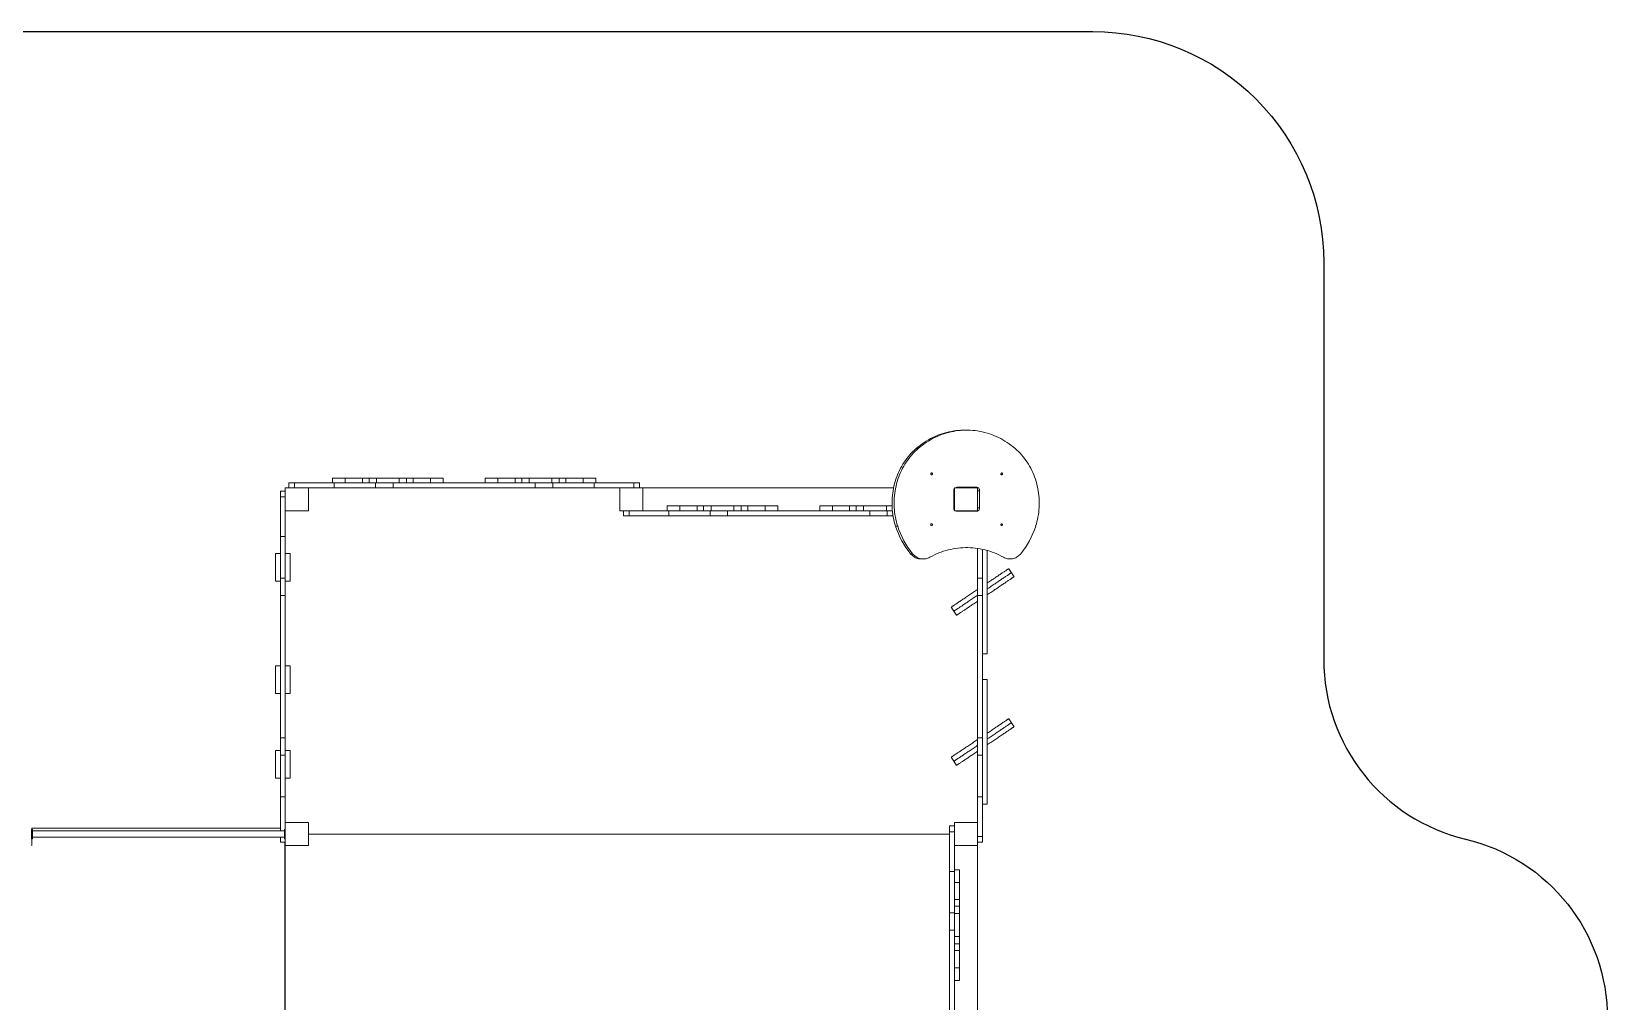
# Model space of a CAD drawing. Header units: millimetres. Extents: x -9796 to 8770, y -5907 to 5265.
# Drawn here: x 1940 to 8770, y 1064 to 5265 of the extents above; entities that cross this region are included whole.
import ezdxf

# ---------------------------------------------------------------- set-up
doc = ezdxf.new("R2010")
doc.units = ezdxf.units.MM
doc.layers.add('DiKom', color=7, linetype='Continuous')
doc.layers.add('DIKOM_ОБЪЕКТ', color=7, linetype='Continuous')

msp = doc.modelspace()

# ---------------------------------------------------------------- linework, layer by layer
at = {"layer": 'DiKom', "color": 3}
msp.add_lwpolyline([(-4209.9, 5264.7), (6540.1, 5264.7, -0.414214), (7540.1, 4264.7), (7540.1, 2545.5, 0.347382), (8155.1, 1767.2, -0.347382), (8770, 988.8), (8770, -1126.1, -0.374706), (8079.1, -1918.6, 0.374706), (7388.1, -2711.2), (7388.1, -3521.2, -0.414214), (6388.1, -4521.2), (4588.1, -4521.2, -0.414214), (3788.1, -3721.2), (3788.1, -3161.2, 0.414214), (3288.1, -2661.2), (2975.2, -2661.2, 0.414214), (2475.2, -3161.2), (2475.2, -3621.2, -0.414214), (1675.2, -4421.2)], format="xyb", dxfattribs=at)
at = {"layer": 'DIKOM_ОБЪЕКТ', "color": 7, "linetype": 'Continuous', "lineweight": 15}
for p, q in [((5984, 3538.3), (5992.9, 3538.3)), ((5774.1, 3458.7), (5783, 3458.7)), ((3040.1, 3288.8), (3040.1, 3188.8)), ((3140.1, 3288.8), (3040.1, 3288.8)), ((3055.1, 3309.8), (3055.1, 3288.8)), ((3055.1, 3309.8), (3080.1, 3309.8)), ((3080.1, 3309.8), (3080.1, 3288.8)), ((3251.7, 3309.8), (3080.1, 3309.8)), ((3140.1, 3188.8), (3140.1, 3288.8)), ((3251.7, 3288.8), (3140.1, 3288.8)), ((3244.9, 3330.8), (3244.9, 3309.8)), ((3244.9, 3330.8), (3300, 3330.8)), ((3251.7, 3309.8), (3251.7, 3288.8)), ((3251.7, 3309.8), (3431.3, 3309.8)), ((3251.7, 3288.8), (3431.3, 3288.8)), ((3300, 3309.8), (3300, 3330.8)), ((3300, 3330.8), (3374.2, 3330.8)), ((3374.2, 3330.8), (3374.2, 3309.8)), ((3374.2, 3330.8), (3402.9, 3330.8)), ((3402.9, 3309.8), (3402.9, 3330.8)), ((3402.9, 3330.8), (3434.9, 3330.8)), ((3431.3, 3309.8), (3431.3, 3288.8)), ((3506.9, 3309.8), (3431.3, 3309.8)), ((3506.9, 3288.8), (3431.3, 3288.8)), ((3434.9, 3330.8), (3434.9, 3309.8)), ((3434.9, 3330.8), (3533.9, 3330.8)), ((3506.9, 3309.8), (3506.9, 3288.8)), ((3506.9, 3309.8), (4123.3, 3309.8)), ((3506.9, 3288.8), (4123.3, 3288.8)), ((3533.9, 3309.8), (3533.9, 3330.8)), ((3533.9, 3330.8), (3565.9, 3330.8)), ((3565.9, 3330.8), (3565.9, 3309.8)), ((3565.9, 3330.8), (3594.6, 3330.8)), ((3594.6, 3309.8), (3594.6, 3330.8)), ((3594.6, 3330.8), (3668.9, 3330.8)), ((3668.9, 3330.8), (3668.9, 3309.8)), ((3668.9, 3330.8), (3723.9, 3330.8)), ((3723.9, 3309.8), (3723.9, 3330.8)), ((3906.4, 3330.8), (3906.4, 3309.8)), ((3906.4, 3330.8), (3961.4, 3330.8)), ((3961.4, 3309.8), (3961.4, 3330.8)), ((3961.4, 3330.8), (4035.7, 3330.8)), ((4035.7, 3330.8), (4035.7, 3309.8)), ((4035.7, 3330.8), (4064.4, 3330.8)), ((4064.4, 3309.8), (4064.4, 3330.8)), ((4064.4, 3330.8), (4096.4, 3330.8)), ((4096.4, 3330.8), (4096.4, 3309.8)), ((4096.4, 3330.8), (4195.4, 3330.8)), ((4123.3, 3309.8), (4123.3, 3288.8)), ((4198.9, 3309.8), (4123.3, 3309.8)), ((4198.9, 3288.8), (4123.3, 3288.8)), ((4195.4, 3309.8), (4195.4, 3330.8)), ((4195.4, 3330.8), (4227.4, 3330.8)), ((4198.9, 3309.8), (4198.9, 3288.8)), ((4198.9, 3309.8), (4378.6, 3309.8)), ((4198.9, 3288.8), (4378.6, 3288.8)), ((4227.4, 3330.8), (4227.4, 3309.8)), ((4227.4, 3330.8), (4256.1, 3330.8)), ((4256.1, 3309.8), (4256.1, 3330.8)), ((4256.1, 3330.8), (4330.3, 3330.8)), ((4330.3, 3330.8), (4330.3, 3309.8)), ((4330.3, 3330.8), (4385.4, 3330.8)), ((4378.6, 3309.8), (4378.6, 3288.8)), ((4550.2, 3309.8), (4378.6, 3309.8)), ((4490.1, 3288.8), (4378.6, 3288.8)), ((4385.4, 3309.8), (4385.4, 3330.8)), ((4590.1, 3288.8), (4490.1, 3288.8)), ((4490.1, 3288.8), (4490.1, 3188.8)), ((4550.2, 3309.8), (4550.2, 3288.8)), ((4550.2, 3309.8), (4575.1, 3309.8)), ((4575.1, 3309.8), (4575.1, 3288.8)), ((4590.1, 3188.8), (4590.1, 3288.8)), ((4590.1, 3288.8), (4590.1, 3288.8)), ((5676.3, 3288.8), (4590.1, 3288.8)), ((6040.1, 3288.8), (5940.1, 3288.8)), ((5940.1, 3288.8), (5940.1, 3188.8)), ((6035.4, 3290.8), (5950.3, 3290.8)), ((6040.1, 3188.8), (6040.1, 3288.8)), ((3019.1, 3273.8), (3040.1, 3273.8)), ((3019.1, 3248.9), (3019.1, 3273.8)), ((3019.1, 3248.9), (3040.1, 3248.9)), ((3019.1, 3248.9), (3019.1, 3077.3)), ((5936.7, 3275.8), (5936.7, 3201.8)), ((6040.1, 3275.8), (6049, 3275.8)), ((6049, 3201.8), (6049, 3275.8)), ((3040.1, 3188.8), (3140.1, 3188.8)), ((3040.1, 3188.8), (3040.1, 3077.3)), ((4490.1, 3188.8), (4590.1, 3188.8)), ((4505.1, 3188.8), (4505.1, 3167.8)), ((4505.1, 3167.8), (4530.1, 3167.8)), ((4530.1, 3188.8), (4530.1, 3167.8)), ((4701.7, 3167.8), (4530.1, 3167.8)), ((4701.7, 3188.8), (4590.1, 3188.8)), ((4694.9, 3209.8), (4694.9, 3188.8)), ((4694.9, 3209.8), (4750, 3209.8)), ((4701.7, 3188.8), (4701.7, 3167.8)), ((4701.7, 3188.8), (4881.3, 3188.8)), ((4701.7, 3167.8), (4881.3, 3167.8)), ((4750, 3188.8), (4750, 3209.8)), ((4750, 3209.8), (4824.2, 3209.8)), ((4824.2, 3209.8), (4824.2, 3188.8)), ((4824.2, 3209.8), (4852.9, 3209.8)), ((4852.9, 3188.8), (4852.9, 3209.8)), ((4852.9, 3209.8), (4884.9, 3209.8)), ((4881.3, 3188.8), (4881.3, 3167.8)), ((4956.9, 3188.8), (4881.3, 3188.8)), ((4956.9, 3167.8), (4881.3, 3167.8)), ((4884.9, 3209.8), (4884.9, 3188.8)), ((4884.9, 3209.8), (4983.9, 3209.8)), ((4956.9, 3188.8), (4956.9, 3167.8)), ((4956.9, 3188.8), (5573.3, 3188.8)), ((4956.9, 3167.8), (5573.3, 3167.8)), ((4983.9, 3188.8), (4983.9, 3209.8)), ((4983.9, 3209.8), (5015.9, 3209.8)), ((5015.9, 3209.8), (5015.9, 3188.8)), ((5015.9, 3209.8), (5044.6, 3209.8)), ((5044.6, 3188.8), (5044.6, 3209.8)), ((5044.6, 3209.8), (5118.9, 3209.8)), ((5118.9, 3209.8), (5118.9, 3188.8)), ((5118.9, 3209.8), (5173.9, 3209.8)), ((5173.9, 3188.8), (5173.9, 3209.8)), ((5356.4, 3209.8), (5356.4, 3188.8)), ((5356.4, 3209.8), (5411.4, 3209.8)), ((5411.4, 3188.8), (5411.4, 3209.8)), ((5411.4, 3209.8), (5485.7, 3209.8)), ((5485.7, 3209.8), (5485.7, 3188.8)), ((5485.7, 3209.8), (5514.4, 3209.8)), ((5514.4, 3188.8), (5514.4, 3209.8)), ((5514.4, 3209.8), (5546.4, 3209.8)), ((5546.4, 3209.8), (5546.4, 3188.8)), ((5546.4, 3209.8), (5645.4, 3209.8)), ((5573.3, 3188.8), (5573.3, 3167.8)), ((5648.9, 3188.8), (5573.3, 3188.8)), ((5648.9, 3167.8), (5573.3, 3167.8)), ((5645.4, 3188.8), (5645.4, 3209.8)), ((5645.4, 3209.8), (5669.7, 3209.8)), ((5648.9, 3188.8), (5648.9, 3167.8)), ((5648.9, 3188.8), (5671.1, 3188.8)), ((5648.9, 3167.8), (5673.9, 3167.8)), ((5940.1, 3188.8), (6040.1, 3188.8)), ((5950.3, 3186.8), (6035.4, 3186.8)), ((6040.1, 3201.8), (6049, 3201.8)), ((3019.1, 3077.3), (3040.1, 3077.3)), ((3019.1, 2897.6), (3019.1, 3077.3)), ((3040.1, 2897.6), (3040.1, 3077.3)), ((5685, 3122.1), (5693.9, 3122.1)), ((6040.1, 2897.6), (6040.1, 3025.9)), ((6061.1, 2897.6), (6061.1, 3022)), ((6082.1, 3016.8), (6082.1, 2568.8)), ((3019.1, 3004.4), (2998.1, 3004.4)), ((2998.1, 2884.4), (2998.1, 3004.4)), ((3061.1, 3004.4), (3040.1, 3004.4)), ((3061.1, 2884.4), (3061.1, 3004.4)), ((5749.4, 3003.3), (5758.3, 3003.3)), ((5805.2, 2980.4), (5796.3, 2980.4)), ((6186.6, 2920.8), (6174.9, 2938.3)), ((2998.1, 2884.4), (3019.1, 2884.4)), ((3019.1, 2897.6), (3040.1, 2897.6)), ((3019.1, 2897.6), (3019.1, 2822)), ((3040.1, 2897.6), (3040.1, 2822)), ((3040.1, 2884.4), (3061.1, 2884.4)), ((6040.1, 2897.6), (6061.1, 2897.6)), ((6040.1, 2897.6), (6040.1, 2822)), ((6061.1, 2897.6), (6061.1, 2822)), ((6198.3, 2903.4), (6186.6, 2920.8)), ((3019.1, 2822), (3040.1, 2822)), ((3019.1, 2205.6), (3019.1, 2822)), ((3040.1, 2205.6), (3040.1, 2822)), ((6040.1, 2822), (6061.1, 2822)), ((6040.1, 2205.6), (6040.1, 2822)), ((6061.1, 2205.6), (6061.1, 2822)), ((6083.2, 2826.3), (6082.1, 2827.9)), ((6083.2, 2826.3), (6082.1, 2825.6)), ((5925.6, 2771.3), (5937.3, 2753.9)), ((5937.3, 2753.9), (5949, 2736.4)), ((6061.1, 2568.8), (6082.1, 2568.8)), ((3019.1, 2517.1), (2998.1, 2517.1)), ((2998.1, 2397.1), (2998.1, 2517.1)), ((3061.1, 2517.1), (3040.1, 2517.1)), ((3061.1, 2397.1), (3061.1, 2517.1)), ((6082.1, 2458.8), (6061.1, 2458.8)), ((6082.1, 2458.8), (6082.1, 1918.8)), ((2998.1, 2397.1), (3019.1, 2397.1)), ((3040.1, 2397.1), (3061.1, 2397.1)), ((6186.6, 2270.8), (6174.9, 2288.3)), ((6198.3, 2253.4), (6186.6, 2270.8)), ((3019.1, 2205.6), (3040.1, 2205.6)), ((3019.1, 2205.6), (3019.1, 2130)), ((3040.1, 2205.6), (3040.1, 2130)), ((6040.1, 2205.6), (6061.1, 2205.6)), ((6040.1, 2205.6), (6040.1, 2130)), ((6061.1, 2205.6), (6061.1, 2130)), ((3019.1, 2151.5), (2998.1, 2151.5)), ((2998.1, 2031.5), (2998.1, 2151.5)), ((3019.1, 2130), (3040.1, 2130)), ((3019.1, 1950.4), (3019.1, 2130)), ((3061.1, 2151.5), (3040.1, 2151.5)), ((3040.1, 1950.4), (3040.1, 2130)), ((3061.1, 2031.5), (3061.1, 2151.5)), ((5925.6, 2121.3), (5937.3, 2103.9)), ((6040.1, 2130), (6061.1, 2130)), ((6040.1, 1950.4), (6040.1, 2130)), ((6061.1, 1950.4), (6061.1, 2130)), ((6083.2, 2176.3), (6082.1, 2177.9)), ((6083.2, 2176.3), (6082.1, 2175.6)), ((5937.3, 2103.9), (5949, 2086.4)), ((2998.1, 2031.5), (3019.1, 2031.5)), ((3040.1, 2031.5), (3061.1, 2031.5)), ((3019.1, 1950.4), (3040.1, 1950.4)), ((3019.1, 1950.4), (3019.1, 1802.3)), ((3040.1, 1950.4), (3040.1, 1838.8)), ((6040.1, 1950.4), (6061.1, 1950.4)), ((6040.1, 1950.4), (6040.1, 1838.8)), ((6061.1, 1950.4), (6061.1, 1778.8)), ((6061.1, 1918.8), (6082.1, 1918.8)), ((1944.1, 1808.8), (1940.1, 1808.8)), ((1940.1, 1808.8), (1940.1, 1803.8)), ((1944.1, 1803.8), (1940.1, 1803.8)), ((1940.1, 1803.8), (1940.1, 1773.8)), ((1941, 1813.8), (1941, 1808.8)), ((3019.1, 1813.8), (1941, 1813.8)), ((1944.1, 1808.8), (1944.1, 1803.8)), ((1944.1, 1803.8), (1944.1, 1773.8)), ((1944.1, 1802.3), (3036.1, 1802.3)), ((3036.1, 1808.8), (3040.1, 1808.8)), ((3036.1, 1803.8), (3036.1, 1808.8)), ((3036.1, 1803.8), (3040.1, 1803.8)), ((3036.1, 1773.8), (3036.1, 1803.8)), ((3040.1, 1838.8), (3040.1, 1738.8)), ((3140.1, 1838.8), (3040.1, 1838.8)), ((3140.1, 1738.8), (3140.1, 1838.8)), ((3140.1, 1788.8), (5919.1, 1788.8)), ((3140.1, 1788.8), (5919.1, 1788.8)), ((5940.1, 1823.8), (5919.1, 1823.8)), ((5919.1, 1823.8), (5919.1, 1798.9)), ((5940.1, 1798.9), (5919.1, 1798.9)), ((5919.1, 1627.3), (5919.1, 1798.9)), ((6040.1, 1838.8), (5940.1, 1838.8)), ((5940.1, 1838.8), (5940.1, 1738.8)), ((6040.1, 1738.8), (6040.1, 1838.8)), ((6040.1, 1778.8), (6061.1, 1778.8)), ((6061.1, 1753.8), (6061.1, 1778.8)), ((1944.1, 1773.8), (1940.1, 1773.8)), ((1940.1, 1773.8), (1940.1, 1768.8)), ((1944.1, 1768.8), (1940.1, 1768.8)), ((1941, 1738.8), (1940.1, 1738.8)), ((1941, 1768.8), (1941, 1738.8)), ((3036.1, 1775.3), (1944.1, 1775.3)), ((1944.1, 1773.8), (1944.1, 1768.8)), ((3019.1, 1753.8), (3019.1, 1775.3)), ((3019.1, 1753.8), (3040.1, 1753.8)), ((3036.1, 1773.8), (3040.1, 1773.8)), ((3036.1, 1768.8), (3036.1, 1773.8)), ((3036.1, 1768.8), (3040.1, 1768.8)), ((3037.3, 358.8), (3037.3, 1753.8)), ((3040.1, 1738.8), (3140.1, 1738.8)), ((3040.1, 388.8), (3040.1, 1738.8)), ((5940.1, 1738.8), (6040.1, 1738.8)), ((5940.1, 1627.3), (5940.1, 1738.8)), ((6040.1, 1753.8), (6061.1, 1753.8)), ((6040.1, 1738.8), (6040.1, 387.2)), ((5940.1, 1627.3), (5919.1, 1627.3)), ((5919.1, 1627.3), (5919.1, 1447.6)), ((5961.1, 1634.1), (5940.1, 1634.1)), ((5940.1, 1627.3), (5940.1, 1447.6)), ((5940.1, 1579), (5961.1, 1579)), ((5961.1, 1634.1), (5961.1, 1579)), ((5961.1, 1579), (5961.1, 1504.8)), ((5961.1, 1504.8), (5940.1, 1504.8)), ((5961.1, 1504.8), (5961.1, 1476.1)), ((5940.1, 1447.6), (5919.1, 1447.6)), ((5919.1, 1372), (5919.1, 1447.6)), ((5940.1, 1476.1), (5961.1, 1476.1)), ((5940.1, 1372), (5940.1, 1447.6)), ((5961.1, 1444.1), (5940.1, 1444.1)), ((5961.1, 1476.1), (5961.1, 1444.1)), ((5961.1, 1444.1), (5961.1, 1345.1)), ((5940.1, 1372), (5919.1, 1372)), ((5919.1, 1372), (5919.1, 755.6)), ((5940.1, 1372), (5940.1, 755.6)), ((5940.1, 1345.1), (5961.1, 1345.1)), ((5961.1, 1313.1), (5940.1, 1313.1)), ((5961.1, 1345.1), (5961.1, 1313.1)), ((5961.1, 1313.1), (5961.1, 1284.4)), ((5940.1, 1284.4), (5961.1, 1284.4)), ((5961.1, 1284.4), (5961.1, 1210.1)), ((5961.1, 1210.1), (5940.1, 1210.1)), ((5961.1, 1210.1), (5961.1, 1155.1)), ((5940.1, 1155.1), (5961.1, 1155.1))]:
    msp.add_line(p, q, dxfattribs=at)
at = {"layer": 'DIKOM_ОБЪЕКТ', "color": 7, "linetype": 'Continuous', "lineweight": 15, "flags": 128}
for points in [[(5984, 3538.3), (5978.7, 3538.3), (5968.2, 3537.9), (5957.7, 3537.2), (5947.3, 3536.2), (5936.8, 3534.7), (5926.5, 3532.9), (5916.1, 3530.8), (5905.9, 3528.3), (5895.7, 3525.5), (5885.5, 3522.3), (5875.5, 3518.8), (5865.6, 3515), (5855.8, 3510.8), (5846.1, 3506.2), (5836.6, 3501.4), (5827.2, 3496.2), (5817.9, 3490.7), (5808.8, 3484.9), (5799.9, 3478.8), (5791.1, 3472.4), (5782.5, 3465.7), (5774.1, 3458.7)], [(6202.7, 3458.7), (6194.3, 3465.7), (6185.8, 3472.4), (6177, 3478.8), (6168.1, 3484.9), (6159, 3490.7), (6149.7, 3496.2), (6140.3, 3501.4), (6130.7, 3506.2), (6121.1, 3510.8), (6111.3, 3515), (6101.3, 3518.8), (6091.3, 3522.3), (6081.2, 3525.5), (6071, 3528.3), (6060.7, 3530.8), (6050.4, 3532.9), (6040, 3534.7), (6029.6, 3536.2), (6019.1, 3537.2), (6008.6, 3537.9), (5998.1, 3538.3), (5987.6, 3538.3), (5977.1, 3537.9), (5966.6, 3537.2), (5956.2, 3536.2), (5945.7, 3534.7), (5935.3, 3532.9), (5925, 3530.8), (5914.7, 3528.3), (5904.5, 3525.5), (5894.4, 3522.3), (5884.4, 3518.8), (5874.5, 3515), (5864.7, 3510.8), (5855, 3506.2), (5845.5, 3501.4), (5836.1, 3496.2), (5826.8, 3490.7), (5817.7, 3484.9), (5808.8, 3478.8), (5800, 3472.4), (5791.4, 3465.7), (5783, 3458.7)], [(5774.1, 3458.7), (5766.8, 3452.2), (5759.7, 3445.4), (5752.8, 3438.3), (5746.1, 3431), (5739.6, 3423.4), (5733.4, 3415.5), (5727.5, 3407.5), (5721.8, 3399.2), (5716.4, 3390.7), (5711.2, 3381.9), (5706.3, 3373), (5701.7, 3364), (5697.4, 3354.7), (5693.4, 3345.3), (5689.7, 3335.7), (5686.2, 3326), (5683.1, 3316.2), (5680.3, 3306.3), (5677.8, 3296.2), (5675.7, 3286.1), (5673.8, 3275.9), (5672.3, 3265.6), (5671.1, 3255.3), (5670.2, 3245), (5669.7, 3234.6), (5669.4, 3224.2), (5669.5, 3213.8), (5670, 3203.4), (5670.7, 3193), (5671.8, 3182.7), (5673.2, 3172.4), (5674.9, 3162.1), (5677, 3152), (5679.3, 3141.9), (5682, 3131.9), (5685, 3122.1)], [(5783, 3458.7), (5775.7, 3452.2), (5768.6, 3445.4), (5761.7, 3438.3), (5755, 3431), (5748.5, 3423.4), (5742.3, 3415.5), (5736.4, 3407.5), (5730.7, 3399.2), (5725.2, 3390.7), (5720.1, 3381.9), (5715.2, 3373), (5710.6, 3364), (5706.3, 3354.7), (5702.3, 3345.3), (5698.5, 3335.7), (5695.1, 3326), (5692, 3316.2), (5689.2, 3306.3), (5686.7, 3296.2), (5684.6, 3286.1), (5682.7, 3275.9), (5681.2, 3265.6), (5680, 3255.3), (5679.1, 3245), (5678.5, 3234.6), (5678.3, 3224.2), (5678.4, 3213.8), (5678.8, 3203.4), (5679.6, 3193), (5680.7, 3182.7), (5682.1, 3172.4), (5683.8, 3162.1), (5685.8, 3152), (5688.2, 3141.9), (5690.9, 3131.9), (5693.9, 3122.1)], [(6291.9, 3122.1), (6294.9, 3131.9), (6297.6, 3141.9), (6299.9, 3152), (6302, 3162.1), (6303.7, 3172.4), (6305.1, 3182.7), (6306.2, 3193), (6306.9, 3203.4), (6307.3, 3213.8), (6307.4, 3224.2), (6307.2, 3234.6), (6306.7, 3245), (6305.8, 3255.3), (6304.6, 3265.6), (6303, 3275.9), (6301.2, 3286.1), (6299, 3296.2), (6296.5, 3306.3), (6293.7, 3316.2), (6290.6, 3326), (6287.2, 3335.7), (6283.5, 3345.3), (6279.5, 3354.7), (6275.2, 3364), (6270.5, 3373), (6265.7, 3381.9), (6260.5, 3390.7), (6255.1, 3399.2), (6249.4, 3407.5), (6243.4, 3415.5), (6237.2, 3423.4), (6230.8, 3431), (6224.1, 3438.3), (6217.2, 3445.4), (6210.1, 3452.2), (6202.7, 3458.7)], [(5837.4, 3348.8), (5837.6, 3347.7), (5838.1, 3346.6), (5838.8, 3345.7), (5839.7, 3345.1), (5840.8, 3344.9), (5841.9, 3344.9), (5842.9, 3345.4), (5843.7, 3346.1), (5844.3, 3347.1), (5844.6, 3348.3), (5844.6, 3349.4), (5844.3, 3350.6), (5843.7, 3351.6), (5842.9, 3352.3), (5841.9, 3352.7), (5840.8, 3352.8), (5839.7, 3352.6), (5838.8, 3352), (5838.1, 3351.1), (5837.6, 3350), (5837.4, 3348.8)], [(6141.1, 3348.8), (6141.2, 3347.7), (6141.7, 3346.6), (6142.4, 3345.7), (6143.4, 3345.1), (6144.4, 3344.9), (6145.5, 3344.9), (6146.5, 3345.4), (6147.4, 3346.1), (6148, 3347.1), (6148.3, 3348.3), (6148.3, 3349.4), (6148, 3350.6), (6147.4, 3351.6), (6146.5, 3352.3), (6145.5, 3352.7), (6144.4, 3352.8), (6143.4, 3352.6), (6142.4, 3352), (6141.7, 3351.1), (6141.2, 3350), (6141.1, 3348.8)], [(6049, 3275.8), (6048.9, 3278.2), (6048.4, 3280.5), (6047.5, 3282.7), (6046.4, 3284.7), (6045, 3286.5), (6043.4, 3288), (6041.6, 3289.2), (6039.6, 3290.1), (6037.6, 3290.7), (6035.4, 3290.8)], [(6035.4, 3186.8), (6037.6, 3187), (6039.6, 3187.6), (6041.6, 3188.5), (6043.4, 3189.7), (6045, 3191.2), (6046.4, 3193), (6047.5, 3195), (6048.4, 3197.2), (6048.9, 3199.5), (6049, 3201.8)], [(5837.4, 3128.8), (5837.6, 3127.7), (5838.1, 3126.6), (5838.8, 3125.7), (5839.7, 3125.1), (5840.8, 3124.9), (5841.9, 3124.9), (5842.9, 3125.4), (5843.7, 3126.1), (5844.3, 3127.1), (5844.6, 3128.3), (5844.6, 3129.4), (5844.3, 3130.6), (5843.7, 3131.6), (5842.9, 3132.3), (5841.9, 3132.7), (5840.8, 3132.8), (5839.7, 3132.6), (5838.8, 3132), (5838.1, 3131.1), (5837.6, 3130), (5837.4, 3128.8)], [(6141.1, 3128.8), (6141.2, 3127.7), (6141.7, 3126.6), (6142.4, 3125.7), (6143.4, 3125.1), (6144.4, 3124.9), (6145.5, 3124.9), (6146.5, 3125.4), (6147.4, 3126.1), (6148, 3127.1), (6148.3, 3128.3), (6148.3, 3129.4), (6148, 3130.6), (6147.4, 3131.6), (6146.5, 3132.3), (6145.5, 3132.7), (6144.4, 3132.8), (6143.4, 3132.6), (6142.4, 3132), (6141.7, 3131.1), (6141.2, 3130), (6141.1, 3128.8)], [(5833.6, 2987.8), (5843.2, 2992.9), (5852.9, 2997.7), (5862.8, 3002.2), (5872.7, 3006.3), (5882.8, 3010.1), (5893, 3013.6), (5903.3, 3016.7), (5913.6, 3019.5), (5924, 3021.9), (5934.5, 3024), (5945.1, 3025.8), (5955.6, 3027.2), (5966.3, 3028.3), (5976.9, 3029), (5987.5, 3029.3), (5998.2, 3029.3), (6008.9, 3029), (6019.5, 3028.3), (6030.1, 3027.2), (6040.7, 3025.8), (6051.2, 3024), (6061.7, 3021.9), (6072.1, 3019.5), (6082.5, 3016.7), (6092.7, 3013.6), (6102.9, 3010.1), (6113, 3006.3), (6123, 3002.2), (6132.8, 2997.7), (6142.6, 2992.9), (6152.2, 2987.8)], [(5749.4, 3003.3), (5752.6, 2999.7), (5756, 2996.3), (5759.6, 2993.3), (5763.4, 2990.5), (5767.4, 2988.1), (5771.6, 2985.9), (5775.8, 2984.1), (5780.2, 2982.7), (5784.7, 2981.6), (5789.2, 2980.8), (5793.8, 2980.5), (5796.3, 2980.4)], [(5758.3, 3003.3), (5761.4, 2999.7), (5764.9, 2996.3), (5768.5, 2993.3), (5772.3, 2990.5), (5776.3, 2988.1), (5780.5, 2985.9), (5784.7, 2984.1), (5789.1, 2982.7), (5793.6, 2981.6), (5798.1, 2980.8), (5802.6, 2980.5), (5807.2, 2980.4), (5811.8, 2980.8), (5816.3, 2981.5), (5820.8, 2982.5), (5825.1, 2984), (5829.4, 2985.7), (5833.6, 2987.8)], [(6082.1, 2876.2), (6082.4, 2876.4), (6086.9, 2879.3), (6091.2, 2882.2), (6095.5, 2885.1), (6099.8, 2888), (6104, 2890.8), (6108.1, 2893.5), (6112.1, 2896.2), (6116.1, 2898.9), (6119.9, 2901.5), (6123.7, 2904), (6127.3, 2906.4), (6130.9, 2908.8), (6134.4, 2911.1), (6137.7, 2913.4), (6140.9, 2915.5), (6144, 2917.6), (6147, 2919.6), (6149.8, 2921.5), (6152.5, 2923.3), (6155.1, 2925), (6157.5, 2926.6), (6159.7, 2928.1), (6161.9, 2929.6), (6163.8, 2930.9), (6165.6, 2932.1), (6167.3, 2933.2), (6168.8, 2934.2), (6170.1, 2935.1), (6171.3, 2935.9), (6172.3, 2936.6), (6173.2, 2937.1), (6173.8, 2937.6), (6174.3, 2937.9), (6174.7, 2938.2), (6174.9, 2938.3), (6174.9, 2938.3)], [(6152.2, 2987.8), (6156.3, 2985.7), (6160.6, 2984), (6165, 2982.5), (6169.5, 2981.5), (6174, 2980.8), (6178.5, 2980.4), (6183.1, 2980.5), (6187.7, 2980.8), (6192.2, 2981.6), (6196.7, 2982.7), (6201, 2984.1), (6205.3, 2985.9), (6209.4, 2988.1), (6213.4, 2990.5), (6217.2, 2993.3), (6220.9, 2996.3), (6224.3, 2999.7), (6227.5, 3003.3)], [(6186.6, 2920.8), (6186.5, 2920.8), (6186.4, 2920.7), (6186, 2920.5), (6185.5, 2920.1), (6184.9, 2919.7), (6184, 2919.1), (6183, 2918.5), (6181.8, 2917.7), (6180.5, 2916.8), (6179, 2915.8), (6177.3, 2914.7), (6175.5, 2913.4), (6173.5, 2912.1), (6171.4, 2910.7), (6169.2, 2909.2), (6166.7, 2907.6), (6164.2, 2905.8), (6161.5, 2904), (6158.7, 2902.1), (6155.7, 2900.2), (6152.6, 2898.1), (6149.4, 2895.9), (6146, 2893.7), (6142.6, 2891.4), (6139, 2889), (6135.4, 2886.5), (6131.6, 2884), (6127.8, 2881.4), (6123.8, 2878.8), (6119.8, 2876.1), (6115.7, 2873.3), (6111.5, 2870.5), (6107.2, 2867.7), (6102.9, 2864.8), (6098.5, 2861.9), (6094.1, 2858.9), (6089.7, 2855.9), (6085.2, 2852.9), (6082.1, 2850.9)], [(6082.1, 2850.9), (6085.2, 2852.9), (6089.7, 2855.9), (6094.1, 2858.9), (6098.5, 2861.9), (6102.9, 2864.8), (6107.2, 2867.7), (6111.5, 2870.5), (6115.7, 2873.3), (6119.8, 2876.1), (6123.8, 2878.8), (6127.8, 2881.4), (6131.6, 2884), (6135.4, 2886.5), (6139, 2889), (6142.6, 2891.4), (6146, 2893.7), (6149.4, 2895.9), (6152.6, 2898.1), (6155.7, 2900.2), (6158.7, 2902.1), (6161.5, 2904), (6164.2, 2905.8), (6166.7, 2907.6), (6169.2, 2909.2), (6171.4, 2910.7), (6173.5, 2912.1), (6175.5, 2913.4), (6177.3, 2914.7), (6179, 2915.8), (6180.5, 2916.8), (6181.8, 2917.7), (6183, 2918.5), (6184, 2919.1), (6184.9, 2919.7), (6185.5, 2920.1), (6186, 2920.5), (6186.4, 2920.7), (6186.5, 2920.8), (6186.6, 2920.8)], [(6198.3, 2903.4), (6198.2, 2903.4), (6198.1, 2903.3), (6197.7, 2903), (6197.2, 2902.7), (6196.5, 2902.2), (6195.7, 2901.7), (6194.7, 2901), (6193.5, 2900.2), (6192.2, 2899.3), (6190.7, 2898.3), (6189, 2897.2), (6187.2, 2896), (6185.2, 2894.7), (6183.1, 2893.3), (6180.8, 2891.7), (6178.4, 2890.1), (6175.9, 2888.4), (6173.2, 2886.6), (6170.3, 2884.7), (6167.4, 2882.7), (6164.3, 2880.6), (6161.1, 2878.5), (6157.7, 2876.2), (6154.3, 2873.9), (6150.7, 2871.6), (6147.1, 2869.1), (6143.3, 2866.6), (6139.4, 2864), (6135.5, 2861.3), (6131.5, 2858.6), (6127.3, 2855.9), (6123.2, 2853.1), (6118.9, 2850.2), (6114.6, 2847.4), (6110.2, 2844.4), (6105.8, 2841.5), (6101.4, 2838.5), (6096.9, 2835.5), (6092.3, 2832.4), (6087.8, 2829.4), (6083.2, 2826.3)], [(5925.6, 2771.3), (5925.7, 2771.3), (5925.8, 2771.4), (5926.2, 2771.7), (5926.7, 2772), (5927.4, 2772.5), (5928.2, 2773), (5929.2, 2773.7), (5930.4, 2774.5), (5931.7, 2775.4), (5933.2, 2776.4), (5934.9, 2777.5), (5936.7, 2778.7), (5938.7, 2780), (5940.8, 2781.5), (5943, 2783), (5945.5, 2784.6), (5948, 2786.3), (5950.7, 2788.1), (5953.6, 2790), (5956.5, 2792), (5959.6, 2794.1), (5962.8, 2796.2), (5966.2, 2798.5), (5969.6, 2800.8), (5973.2, 2803.2), (5976.8, 2805.6), (5980.6, 2808.1), (5984.5, 2810.7), (5988.4, 2813.4), (5992.4, 2816.1), (5996.5, 2818.8), (6000.7, 2821.6), (6005, 2824.5), (6009.3, 2827.4), (6013.7, 2830.3), (6018.1, 2833.2), (6022.5, 2836.2), (6027, 2839.2), (6031.6, 2842.3), (6036.1, 2845.3), (6040.1, 2848)], [(6040.1, 2822.7), (6038.7, 2821.8), (6034.2, 2818.8), (6029.8, 2815.8), (6025.3, 2812.8), (6021, 2809.9), (6016.7, 2807), (6012.4, 2804.2), (6008.2, 2801.4), (6004.1, 2798.6), (6000.1, 2795.9), (5996.1, 2793.3), (5992.3, 2790.7), (5988.5, 2788.2), (5984.9, 2785.7), (5981.3, 2783.3), (5977.8, 2781), (5974.5, 2778.8), (5971.3, 2776.6), (5968.2, 2774.5), (5965.2, 2772.6), (5962.4, 2770.7), (5959.7, 2768.9), (5957.2, 2767.1), (5954.7, 2765.5), (5952.5, 2764), (5950.3, 2762.6), (5948.4, 2761.3), (5946.6, 2760), (5944.9, 2758.9), (5943.4, 2757.9), (5942.1, 2757), (5940.9, 2756.3), (5939.9, 2755.6), (5939, 2755), (5938.4, 2754.6), (5937.9, 2754.2), (5937.5, 2754), (5937.4, 2753.9), (5937.3, 2753.9)], [(5937.3, 2753.9), (5937.4, 2753.9), (5937.5, 2754), (5937.9, 2754.2), (5938.4, 2754.6), (5939, 2755), (5939.9, 2755.6), (5940.9, 2756.3), (5942.1, 2757), (5943.4, 2757.9), (5944.9, 2758.9), (5946.6, 2760), (5948.4, 2761.3), (5950.3, 2762.6), (5952.5, 2764), (5954.7, 2765.5), (5957.2, 2767.1), (5959.7, 2768.9), (5962.4, 2770.7), (5965.2, 2772.6), (5968.2, 2774.5), (5971.3, 2776.6), (5974.5, 2778.8), (5977.8, 2781), (5981.3, 2783.3), (5984.9, 2785.7), (5988.5, 2788.2), (5992.3, 2790.7), (5996.1, 2793.3), (6000.1, 2795.9), (6004.1, 2798.6), (6008.2, 2801.4), (6012.4, 2804.2), (6016.7, 2807), (6021, 2809.9), (6025.3, 2812.8), (6029.8, 2815.8), (6034.2, 2818.8), (6038.7, 2821.8), (6040.1, 2822.7)], [(6040.1, 2797.5), (6037, 2795.4), (6032.7, 2792.5), (6028.4, 2789.6), (6024.1, 2786.7), (6019.9, 2783.9), (6015.8, 2781.2), (6011.8, 2778.5), (6007.8, 2775.8), (6004, 2773.2), (6000.2, 2770.7), (5996.5, 2768.3), (5993, 2765.9), (5989.5, 2763.6), (5986.2, 2761.3), (5983, 2759.2), (5979.9, 2757.1), (5976.9, 2755.1), (5974.1, 2753.2), (5971.4, 2751.4), (5968.8, 2749.7), (5966.4, 2748.1), (5964.2, 2746.6), (5962, 2745.1), (5960.1, 2743.8), (5958.3, 2742.6), (5956.6, 2741.5), (5955.1, 2740.5), (5953.8, 2739.6), (5952.6, 2738.8), (5951.6, 2738.1), (5950.7, 2737.6), (5950.1, 2737.1), (5949.5, 2736.8), (5949.2, 2736.5), (5949, 2736.4), (5949, 2736.4)], [(6082.1, 2226.2), (6082.4, 2226.4), (6086.9, 2229.3), (6091.2, 2232.2), (6095.5, 2235.1), (6099.8, 2238), (6104, 2240.8), (6108.1, 2243.5), (6112.1, 2246.2), (6116.1, 2248.9), (6119.9, 2251.5), (6123.7, 2254), (6127.3, 2256.4), (6130.9, 2258.8), (6134.4, 2261.1), (6137.7, 2263.4), (6140.9, 2265.5), (6144, 2267.6), (6147, 2269.6), (6149.8, 2271.5), (6152.5, 2273.3), (6155.1, 2275), (6157.5, 2276.6), (6159.7, 2278.1), (6161.9, 2279.6), (6163.8, 2280.9), (6165.6, 2282.1), (6167.3, 2283.2), (6168.8, 2284.2), (6170.1, 2285.1), (6171.3, 2285.9), (6172.3, 2286.6), (6173.2, 2287.1), (6173.8, 2287.6), (6174.3, 2287.9), (6174.7, 2288.2), (6174.9, 2288.3), (6174.9, 2288.3)], [(6186.6, 2270.8), (6186.5, 2270.8), (6186.4, 2270.7), (6186, 2270.5), (6185.5, 2270.1), (6184.9, 2269.7), (6184, 2269.1), (6183, 2268.5), (6181.8, 2267.7), (6180.5, 2266.8), (6179, 2265.8), (6177.3, 2264.7), (6175.5, 2263.4), (6173.5, 2262.1), (6171.4, 2260.7), (6169.2, 2259.2), (6166.7, 2257.6), (6164.2, 2255.8), (6161.5, 2254), (6158.7, 2252.1), (6155.7, 2250.2), (6152.6, 2248.1), (6149.4, 2245.9), (6146, 2243.7), (6142.6, 2241.4), (6139, 2239), (6135.4, 2236.5), (6131.6, 2234), (6127.8, 2231.4), (6123.8, 2228.8), (6119.8, 2226.1), (6115.7, 2223.3), (6111.5, 2220.5), (6107.2, 2217.7), (6102.9, 2214.8), (6098.5, 2211.9), (6094.1, 2208.9), (6089.7, 2205.9), (6085.2, 2202.9), (6082.1, 2200.9)], [(6082.1, 2200.9), (6085.2, 2202.9), (6089.7, 2205.9), (6094.1, 2208.9), (6098.5, 2211.9), (6102.9, 2214.8), (6107.2, 2217.7), (6111.5, 2220.5), (6115.7, 2223.3), (6119.8, 2226.1), (6123.8, 2228.8), (6127.8, 2231.4), (6131.6, 2234), (6135.4, 2236.5), (6139, 2239), (6142.6, 2241.4), (6146, 2243.7), (6149.4, 2245.9), (6152.6, 2248.1), (6155.7, 2250.2), (6158.7, 2252.1), (6161.5, 2254), (6164.2, 2255.8), (6166.7, 2257.6), (6169.2, 2259.2), (6171.4, 2260.7), (6173.5, 2262.1), (6175.5, 2263.4), (6177.3, 2264.7), (6179, 2265.8), (6180.5, 2266.8), (6181.8, 2267.7), (6183, 2268.5), (6184, 2269.1), (6184.9, 2269.7), (6185.5, 2270.1), (6186, 2270.5), (6186.4, 2270.7), (6186.5, 2270.8), (6186.6, 2270.8)], [(5925.6, 2121.3), (5925.7, 2121.3), (5925.8, 2121.4), (5926.2, 2121.7), (5926.7, 2122), (5927.4, 2122.5), (5928.2, 2123), (5929.2, 2123.7), (5930.4, 2124.5), (5931.7, 2125.4), (5933.2, 2126.4), (5934.9, 2127.5), (5936.7, 2128.7), (5938.7, 2130), (5940.8, 2131.5), (5943, 2133), (5945.5, 2134.6), (5948, 2136.3), (5950.7, 2138.1), (5953.6, 2140), (5956.5, 2142), (5959.6, 2144.1), (5962.8, 2146.2), (5966.2, 2148.5), (5969.6, 2150.8), (5973.2, 2153.2), (5976.8, 2155.6), (5980.6, 2158.1), (5984.5, 2160.7), (5988.4, 2163.4), (5992.4, 2166.1), (5996.5, 2168.8), (6000.7, 2171.6), (6005, 2174.5), (6009.3, 2177.4), (6013.7, 2180.3), (6018.1, 2183.2), (6022.5, 2186.2), (6027, 2189.2), (6031.6, 2192.3), (6036.1, 2195.3), (6040.1, 2198)], [(6198.3, 2253.4), (6198.2, 2253.4), (6198.1, 2253.3), (6197.7, 2253), (6197.2, 2252.7), (6196.5, 2252.2), (6195.7, 2251.7), (6194.7, 2251), (6193.5, 2250.2), (6192.2, 2249.3), (6190.7, 2248.3), (6189, 2247.2), (6187.2, 2246), (6185.2, 2244.7), (6183.1, 2243.3), (6180.8, 2241.7), (6178.4, 2240.1), (6175.9, 2238.4), (6173.2, 2236.6), (6170.3, 2234.7), (6167.4, 2232.7), (6164.3, 2230.6), (6161.1, 2228.5), (6157.7, 2226.2), (6154.3, 2223.9), (6150.7, 2221.6), (6147.1, 2219.1), (6143.3, 2216.6), (6139.4, 2214), (6135.5, 2211.3), (6131.5, 2208.6), (6127.3, 2205.9), (6123.2, 2203.1), (6118.9, 2200.2), (6114.6, 2197.4), (6110.2, 2194.4), (6105.8, 2191.5), (6101.4, 2188.5), (6096.9, 2185.5), (6092.3, 2182.4), (6087.8, 2179.4), (6083.2, 2176.3)], [(6040.1, 2172.7), (6038.7, 2171.8), (6034.2, 2168.8), (6029.8, 2165.8), (6025.3, 2162.8), (6021, 2159.9), (6016.7, 2157), (6012.4, 2154.2), (6008.2, 2151.4), (6004.1, 2148.6), (6000.1, 2145.9), (5996.1, 2143.3), (5992.3, 2140.7), (5988.5, 2138.2), (5984.9, 2135.7), (5981.3, 2133.3), (5977.8, 2131), (5974.5, 2128.8), (5971.3, 2126.6), (5968.2, 2124.5), (5965.2, 2122.6), (5962.4, 2120.7), (5959.7, 2118.9), (5957.2, 2117.1), (5954.7, 2115.5), (5952.5, 2114), (5950.3, 2112.6), (5948.4, 2111.3), (5946.6, 2110), (5944.9, 2108.9), (5943.4, 2107.9), (5942.1, 2107), (5940.9, 2106.3), (5939.9, 2105.6), (5939, 2105), (5938.4, 2104.6), (5937.9, 2104.2), (5937.5, 2104), (5937.4, 2103.9), (5937.3, 2103.9)], [(5937.3, 2103.9), (5937.4, 2103.9), (5937.5, 2104), (5937.9, 2104.2), (5938.4, 2104.6), (5939, 2105), (5939.9, 2105.6), (5940.9, 2106.3), (5942.1, 2107), (5943.4, 2107.9), (5944.9, 2108.9), (5946.6, 2110), (5948.4, 2111.3), (5950.3, 2112.6), (5952.5, 2114), (5954.7, 2115.5), (5957.2, 2117.1), (5959.7, 2118.9), (5962.4, 2120.7), (5965.2, 2122.6), (5968.2, 2124.5), (5971.3, 2126.6), (5974.5, 2128.8), (5977.8, 2131), (5981.3, 2133.3), (5984.9, 2135.7), (5988.5, 2138.2), (5992.3, 2140.7), (5996.1, 2143.3), (6000.1, 2145.9), (6004.1, 2148.6), (6008.2, 2151.4), (6012.4, 2154.2), (6016.7, 2157), (6021, 2159.9), (6025.3, 2162.8), (6029.8, 2165.8), (6034.2, 2168.8), (6038.7, 2171.8), (6040.1, 2172.7)], [(6040.1, 2147.5), (6037, 2145.4), (6032.7, 2142.5), (6028.4, 2139.6), (6024.1, 2136.7), (6019.9, 2133.9), (6015.8, 2131.2), (6011.8, 2128.5), (6007.8, 2125.8), (6004, 2123.2), (6000.2, 2120.7), (5996.5, 2118.3), (5993, 2115.9), (5989.5, 2113.6), (5986.2, 2111.3), (5983, 2109.2), (5979.9, 2107.1), (5976.9, 2105.1), (5974.1, 2103.2), (5971.4, 2101.4), (5968.8, 2099.7), (5966.4, 2098.1), (5964.2, 2096.6), (5962, 2095.1), (5960.1, 2093.8), (5958.3, 2092.6), (5956.6, 2091.5), (5955.1, 2090.5), (5953.8, 2089.6), (5952.6, 2088.8), (5951.6, 2088.1), (5950.7, 2087.6), (5950.1, 2087.1), (5949.5, 2086.8), (5949.2, 2086.5), (5949, 2086.4), (5949, 2086.4)]]:
    msp.add_lwpolyline(points, dxfattribs=at)
at = {"layer": 'DIKOM_ОБЪЕКТ', "color": 7, "linetype": 'Continuous', "lineweight": 15}
for centre, radius, start, end in [((5952.7, 3275.9), 16, 141.78786, 180.31766), ((5950.4, 3278.2), 12.7, 90.2762, 122.65129), ((6026.5, 3278.2), 12.7, 57.34871, 89.7238), ((5952.5, 3201.7), 15.8, 179.48621, 218.40086), ((5950.4, 3199.5), 12.7, 237.34871, 269.7238), ((6026.5, 3199.5), 12.7, 270.2762, 302.65129), ((6027.2, 3230.5), 359, 197.58539, 219.29367), ((6036.1, 3230.5), 359, 197.58539, 219.29367), ((5949.7, 3230.5), 359, 320.70633, 342.41461)]:
    msp.add_arc(centre, radius, start, end, dxfattribs=at)

doc.saveas('drawing.dxf')
